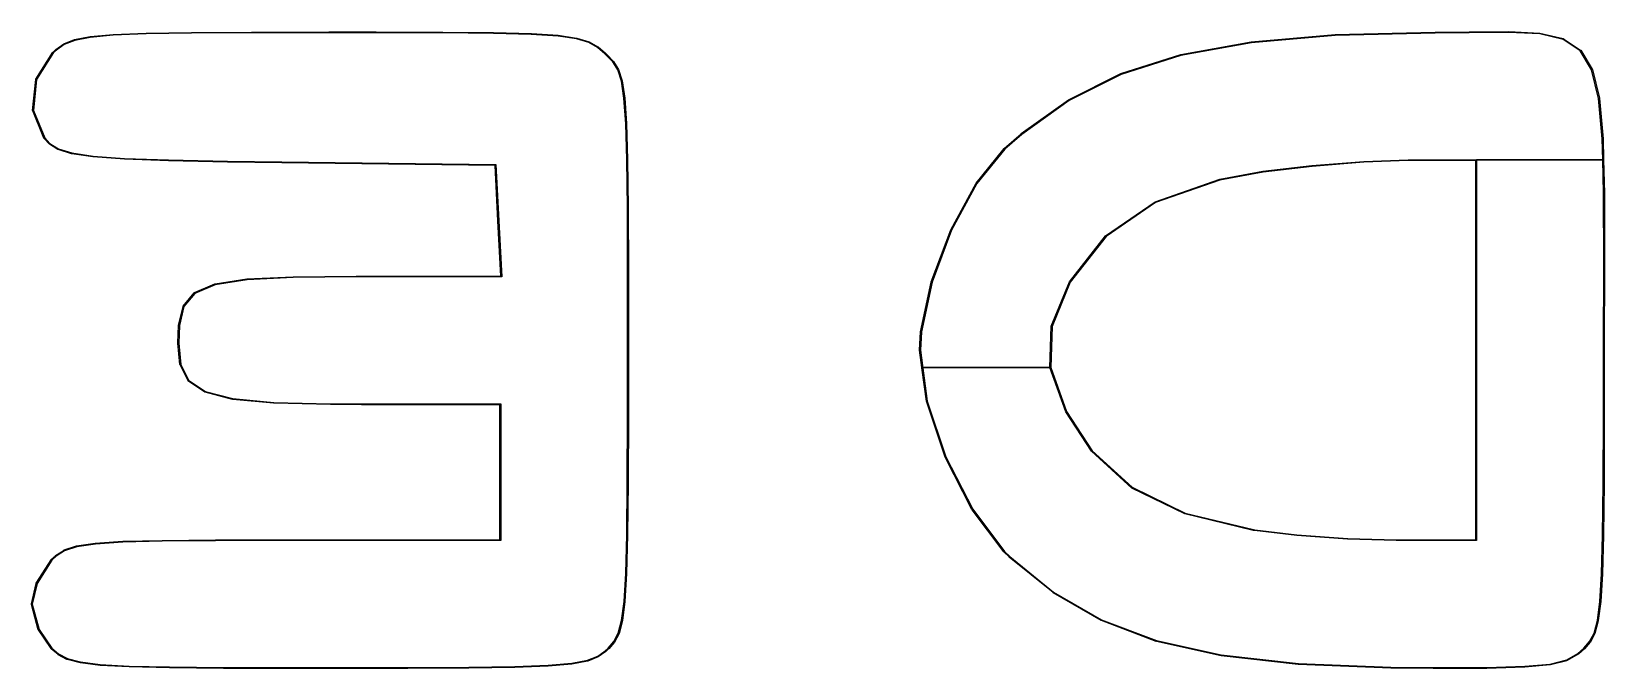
# Model space of a CAD drawing. Extents: x 0 to 360, y 0 to 260.
# Drawn here: x 78.8 to 87.9, y 164.41 to 168.09 of the extents above; entities that cross this region are included whole.
import ezdxf

# ---------------------------------------------------------------- set-up
doc = ezdxf.new("R2010")
doc.units = 0
doc.layers.add('BLACK', color=7, linetype='CONTINUOUS')

msp = doc.modelspace()

# ---------------------------------------------------------------- linework, layer by layer
at = {"layer": 'BLACK', "linetype": 'CONTINUOUS'}
for p, q in [((79.0538, 168.043), (79.1438, 168.061)), ((79.1448, 168.056), (79.0548, 168.038)), ((79.1438, 168.061), (79.1441, 168.061)), ((79.1441, 168.061), (79.1443, 168.061)), ((79.1443, 168.061), (79.2778, 168.073)), ((79.2782, 168.068), (79.1448, 168.056)), ((79.2778, 168.073), (79.2779, 168.073)), ((79.2779, 168.073), (79.278, 168.073)), ((79.278, 168.073), (79.4688, 168.081)), ((79.469, 168.076), (79.2782, 168.068)), ((79.4688, 168.081), (79.4688, 168.081)), ((79.4688, 168.081), (79.4689, 168.081)), ((79.4689, 168.081), (79.7308, 168.085)), ((79.7309, 168.08), (79.469, 168.076)), ((79.7308, 168.085), (79.7309, 168.085)), ((79.7309, 168.085), (80.0779, 168.087)), ((79.7309, 168.085), (79.7309, 168.085)), ((80.078, 168.082), (79.7309, 168.08)), ((80.0779, 168.087), (80.078, 168.087)), ((80.078, 168.087), (80.524, 168.088)), ((80.078, 168.087), (80.078, 168.087)), ((80.524, 168.083), (80.078, 168.082)), ((80.524, 168.088), (80.524, 168.088)), ((80.524, 168.088), (80.524, 168.088)), ((80.524, 168.088), (80.7977, 168.088)), ((80.7977, 168.083), (80.524, 168.083)), ((80.7977, 168.088), (80.7977, 168.088)), ((80.7977, 168.088), (80.7977, 168.088)), ((80.7977, 168.088), (81.1832, 168.087)), ((81.1832, 168.082), (80.7977, 168.083)), ((81.1832, 168.087), (81.1832, 168.087)), ((81.1832, 168.087), (81.1832, 168.087)), ((81.1832, 168.087), (81.4779, 168.084)), ((81.4779, 168.079), (81.1832, 168.082)), ((81.4779, 168.084), (81.478, 168.084)), ((81.6958, 168.073), (81.4779, 168.079)), ((81.478, 168.084), (81.478, 168.084)), ((81.478, 168.084), (81.696, 168.078)), ((81.8509, 168.063), (81.6958, 168.073)), ((81.696, 168.078), (81.696, 168.078)), ((81.696, 168.078), (81.6961, 168.078)), ((81.6961, 168.078), (81.8512, 168.068)), ((81.9571, 168.047), (81.8509, 168.063)), ((81.8512, 168.068), (81.8514, 168.068)), ((81.8514, 168.068), (81.8516, 168.068)), ((81.8516, 168.068), (81.9578, 168.052)), ((85.8601, 168.03), (86.3446, 168.072)), ((86.345, 168.067), (85.8606, 168.025)), ((86.3446, 168.072), (86.3447, 168.072)), ((86.3447, 168.072), (86.3449, 168.072)), ((86.3449, 168.072), (86.9233, 168.086)), ((86.9234, 168.081), (86.345, 168.067)), ((86.9233, 168.086), (86.9234, 168.086)), ((86.9234, 168.086), (87.1208, 168.088)), ((86.9234, 168.086), (86.9234, 168.086)), ((87.1209, 168.083), (86.9234, 168.081)), ((87.1208, 168.088), (87.3494, 168.09)), ((87.1208, 168.088), (87.1208, 168.088)), ((87.1208, 168.088), (87.1208, 168.088)), ((87.3494, 168.085), (87.1209, 168.083)), ((87.3494, 168.09), (87.3495, 168.09)), ((87.5284, 168.076), (87.3494, 168.085)), ((87.3495, 168.09), (87.3497, 168.09)), ((87.3497, 168.09), (87.5287, 168.081)), ((87.6639, 168.044), (87.5284, 168.076)), ((87.5287, 168.081), (87.5291, 168.081)), ((87.5291, 168.081), (87.5295, 168.081)), ((87.5295, 168.081), (87.665, 168.049)), ((78.83, 167.815), (78.9289, 167.97)), ((78.9331, 167.968), (78.8342, 167.812)), ((78.9289, 167.97), (78.9294, 167.971)), ((78.9294, 167.971), (78.9297, 167.971)), ((78.9297, 167.971), (78.946, 167.986)), ((78.9493, 167.982), (78.9331, 167.968)), ((78.946, 167.986), (78.9463, 167.986)), ((78.9463, 167.986), (78.9465, 167.986)), ((78.9465, 167.986), (78.9914, 168.018)), ((78.9942, 168.014), (78.9493, 167.982)), ((78.9914, 168.018), (78.992, 168.018)), ((78.992, 168.018), (78.9924, 168.019)), ((78.9924, 168.019), (79.0529, 168.043)), ((79.0548, 168.038), (78.9942, 168.014)), ((79.0529, 168.043), (79.0534, 168.043)), ((79.0534, 168.043), (79.0538, 168.043)), ((82.0284, 168.026), (81.9571, 168.047)), ((81.9578, 168.052), (81.9582, 168.052)), ((81.9582, 168.052), (81.9586, 168.052)), ((81.9586, 168.052), (82.0299, 168.031)), ((82.0787, 167.997), (82.0284, 168.026)), ((82.0299, 168.031), (82.0303, 168.03)), ((82.0303, 168.03), (82.0309, 168.03)), ((82.0309, 168.03), (82.0812, 168.001)), ((82.122, 167.96), (82.0787, 167.997)), ((82.0812, 168.001), (82.0815, 168.001)), ((82.0815, 168.001), (82.082, 168.001)), ((82.082, 168.001), (82.1253, 167.964)), ((82.1253, 167.964), (82.1253, 167.964)), ((82.1253, 167.964), (82.1255, 167.964)), ((82.1255, 167.964), (82.1344, 167.955)), ((85.4527, 167.957), (85.8597, 168.03)), ((85.8606, 168.025), (85.4536, 167.952)), ((85.8597, 168.03), (85.8599, 168.03)), ((85.8599, 168.03), (85.8601, 168.03)), ((87.7618, 167.979), (87.6639, 168.044)), ((87.665, 168.049), (87.6657, 168.049)), ((87.6657, 168.049), (87.6666, 168.048)), ((87.6666, 168.048), (87.7645, 167.983)), ((87.8281, 167.869), (87.7618, 167.979)), ((87.7645, 167.983), (87.7652, 167.982)), ((87.7652, 167.982), (87.7661, 167.982)), ((87.7661, 167.982), (87.8324, 167.872)), ((82.131, 167.952), (82.122, 167.96)), ((82.1672, 167.914), (82.131, 167.952)), ((82.1344, 167.955), (82.1344, 167.955)), ((82.1344, 167.955), (82.1346, 167.955)), ((82.1346, 167.955), (82.1708, 167.917)), ((82.1954, 167.869), (82.1672, 167.914)), ((82.1708, 167.917), (82.171, 167.917)), ((82.171, 167.917), (82.1714, 167.916)), ((82.1714, 167.916), (82.1996, 167.871)), ((85.1061, 167.847), (85.4521, 167.957)), ((85.4536, 167.952), (85.1076, 167.842)), ((85.4521, 167.957), (85.4524, 167.957)), ((85.4524, 167.957), (85.4527, 167.957)), ((87.8324, 167.872), (87.8325, 167.871)), ((78.8114, 167.634), (78.8292, 167.813)), ((78.8342, 167.812), (78.8164, 167.634)), ((78.8292, 167.813), (78.8298, 167.814)), ((78.8298, 167.814), (78.83, 167.815)), ((82.2166, 167.803), (82.1954, 167.869)), ((82.1996, 167.871), (82.1997, 167.871)), ((82.1997, 167.871), (82.2001, 167.87)), ((82.2001, 167.87), (82.2213, 167.805)), ((82.2318, 167.704), (82.2166, 167.803)), ((82.2213, 167.805), (82.2213, 167.804)), ((82.2213, 167.804), (82.2215, 167.804)), ((82.2215, 167.804), (82.2367, 167.704)), ((84.8039, 167.696), (85.1054, 167.847)), ((85.1076, 167.842), (84.8061, 167.691)), ((85.1054, 167.847), (85.1058, 167.847)), ((85.1058, 167.847), (85.1061, 167.847)), ((87.869, 167.703), (87.8281, 167.869)), ((87.8325, 167.871), (87.833, 167.87)), ((87.833, 167.87), (87.8738, 167.704)), ((82.242, 167.557), (82.2318, 167.704)), ((82.2367, 167.704), (82.2367, 167.704)), ((82.2367, 167.704), (82.2368, 167.704)), ((82.2368, 167.704), (82.247, 167.558)), ((84.5296, 167.5), (84.8032, 167.695)), ((84.8061, 167.691), (84.5325, 167.495)), ((84.8032, 167.695), (84.8036, 167.696)), ((84.8036, 167.696), (84.8039, 167.696)), ((87.8903, 167.469), (87.869, 167.703)), ((87.8738, 167.704), (87.8738, 167.704)), ((87.8738, 167.704), (87.874, 167.703)), ((87.874, 167.703), (87.8953, 167.469)), ((78.8118, 167.633), (78.8114, 167.634)), ((78.8118, 167.632), (78.8118, 167.633)), ((78.8768, 167.474), (78.8118, 167.632)), ((78.8164, 167.634), (78.8815, 167.475)), ((82.2481, 167.351), (82.242, 167.557)), ((82.247, 167.558), (82.2469, 167.557)), ((82.2469, 167.557), (82.247, 167.557)), ((82.247, 167.557), (82.2531, 167.351)), ((78.8775, 167.473), (78.8768, 167.474)), ((78.8778, 167.472), (78.8775, 167.473)), ((78.9079, 167.44), (78.8778, 167.472)), ((78.8815, 167.475), (78.9115, 167.443)), ((78.9085, 167.44), (78.9079, 167.44)), ((78.9088, 167.439), (78.9085, 167.44)), ((78.9575, 167.408), (78.9088, 167.439)), ((78.9115, 167.443), (78.9602, 167.412)), ((84.4315, 167.414), (84.5293, 167.499)), ((84.5325, 167.495), (84.4348, 167.41)), ((84.5293, 167.499), (84.5295, 167.499)), ((84.5295, 167.499), (84.5296, 167.5)), ((87.8933, 167.349), (87.8903, 167.469)), ((87.8953, 167.469), (87.8952, 167.469)), ((87.8952, 167.469), (87.8953, 167.469)), ((87.8953, 167.469), (87.8983, 167.349)), ((78.9582, 167.408), (78.9575, 167.408)), ((78.9587, 167.408), (78.9582, 167.408)), ((79.037, 167.384), (78.9587, 167.408)), ((78.9602, 167.412), (79.0385, 167.388)), ((79.0374, 167.384), (79.037, 167.384)), ((79.0378, 167.384), (79.0374, 167.384)), ((79.1603, 167.365), (79.0378, 167.384)), ((79.0385, 167.388), (79.161, 167.37)), ((79.1605, 167.366), (79.1603, 167.365)), ((79.1607, 167.365), (79.1605, 167.366)), ((79.3419, 167.352), (79.1607, 167.365)), ((79.161, 167.37), (79.3423, 167.357)), ((79.342, 167.352), (79.3419, 167.352)), ((79.3421, 167.352), (79.342, 167.352)), ((79.5966, 167.343), (79.3421, 167.352)), ((79.3423, 167.357), (79.5968, 167.348)), ((79.5967, 167.343), (79.5966, 167.343)), ((79.939, 167.335), (79.5967, 167.343)), ((79.5967, 167.343), (79.5967, 167.343)), ((79.5968, 167.348), (79.9391, 167.34)), ((79.9391, 167.335), (79.939, 167.335)), ((79.939, 167.335), (79.939, 167.335)), ((79.9391, 167.34), (80.2521, 167.336)), ((80.252, 167.331), (79.9391, 167.335)), ((81.4859, 167.316), (80.252, 167.331)), ((80.252, 167.331), (80.252, 167.331)), ((80.252, 167.331), (80.252, 167.331)), ((80.2521, 167.336), (81.4907, 167.321)), ((82.2513, 167.071), (82.2481, 167.351)), ((82.2531, 167.351), (82.2531, 167.351)), ((82.2531, 167.351), (82.2531, 167.351)), ((82.2531, 167.351), (82.2563, 167.071)), ((84.2689, 167.214), (84.431, 167.413)), ((84.4348, 167.41), (84.2728, 167.211)), ((84.431, 167.413), (84.4313, 167.414)), ((84.4313, 167.414), (84.4315, 167.414)), ((86.2111, 167.315), (86.5116, 167.339)), ((86.5119, 167.334), (86.2115, 167.31)), ((86.5116, 167.339), (86.7672, 167.349)), ((86.7673, 167.344), (86.5119, 167.334)), ((86.7672, 167.349), (86.7823, 167.349)), ((86.7823, 167.344), (86.7673, 167.344)), ((86.7823, 167.349), (87.1633, 167.349)), ((87.1583, 167.344), (86.7823, 167.344)), ((87.1583, 165.153), (87.1583, 167.344)), ((87.8933, 167.349), (87.1633, 167.349)), ((87.1633, 167.349), (87.1633, 165.148)), ((87.1633, 167.349), (87.8933, 167.349)), ((87.8981, 167.156), (87.8933, 167.349)), ((87.8983, 167.349), (87.8983, 167.349)), ((87.8983, 167.349), (87.9031, 167.156)), ((81.5026, 166.996), (81.4859, 167.316)), ((81.4907, 167.321), (81.5076, 166.996)), ((85.304, 167.105), (85.6777, 167.236)), ((85.6777, 167.236), (85.9275, 167.283)), ((85.9283, 167.278), (85.679, 167.231)), ((85.9275, 167.283), (86.2111, 167.315)), ((86.2115, 167.31), (85.9283, 167.278)), ((84.1222, 166.943), (84.2684, 167.214)), ((84.2728, 167.211), (84.1266, 166.941)), ((84.2684, 167.214), (84.2687, 167.214)), ((84.2687, 167.214), (84.2689, 167.214)), ((85.679, 167.231), (85.3063, 167.101)), ((87.8984, 166.753), (87.8981, 167.156)), ((87.9031, 167.156), (87.9031, 167.156)), ((87.9031, 167.156), (87.9031, 167.156)), ((87.9031, 167.156), (87.9034, 166.753)), ((82.2525, 166.704), (82.2513, 167.071)), ((82.2563, 167.071), (82.2563, 167.071)), ((82.2563, 167.071), (82.2563, 167.071)), ((82.2563, 167.071), (82.2575, 166.704)), ((85.0164, 166.909), (85.304, 167.105)), ((85.3063, 167.101), (85.0199, 166.905)), ((81.5193, 166.677), (81.5026, 166.996)), ((81.5076, 166.996), (81.5245, 166.672)), ((84.0093, 166.643), (84.1219, 166.943)), ((84.1266, 166.941), (84.014, 166.641)), ((84.1219, 166.943), (84.1222, 166.943)), ((84.1222, 166.943), (84.1222, 166.943)), ((84.8089, 166.643), (85.0164, 166.909)), ((85.0199, 166.905), (84.8133, 166.641)), ((82.2527, 166.238), (82.2525, 166.704)), ((82.2575, 166.704), (82.2575, 166.704)), ((82.2575, 166.704), (82.2575, 166.704)), ((82.2575, 166.704), (82.2577, 166.238)), ((87.8971, 166.248), (87.8984, 166.753)), ((87.9034, 166.753), (87.9021, 166.248)), ((87.9034, 166.753), (87.9034, 166.753)), ((87.9034, 166.753), (87.9034, 166.753)), ((79.7485, 166.581), (79.8652, 166.631)), ((79.8671, 166.626), (79.7504, 166.576)), ((79.8652, 166.631), (79.8658, 166.631)), ((79.8658, 166.631), (79.8664, 166.631)), ((79.8664, 166.631), (80.0508, 166.66)), ((80.0516, 166.655), (79.8671, 166.626)), ((80.0508, 166.66), (80.0511, 166.66)), ((80.0511, 166.66), (80.0513, 166.66)), ((80.0513, 166.66), (80.3185, 166.673)), ((80.3188, 166.668), (80.0516, 166.655)), ((80.3185, 166.673), (80.3186, 166.673)), ((80.3186, 166.673), (80.3187, 166.673)), ((80.3187, 166.673), (80.6837, 166.677)), ((80.6838, 166.672), (80.3188, 166.668)), ((80.6837, 166.677), (80.6838, 166.677)), ((80.6838, 166.677), (80.6838, 166.677)), ((80.6838, 166.677), (81.5193, 166.677)), ((81.5245, 166.672), (80.6838, 166.672)), ((83.9475, 166.355), (84.0091, 166.642)), ((84.014, 166.641), (83.9524, 166.354)), ((84.0091, 166.642), (84.0093, 166.643)), ((84.0093, 166.643), (84.0093, 166.643)), ((84.7029, 166.387), (84.8089, 166.643)), ((84.8133, 166.641), (84.7078, 166.386)), ((79.6826, 166.503), (79.7466, 166.58)), ((79.7504, 166.576), (79.6865, 166.5)), ((79.7466, 166.58), (79.7476, 166.58)), ((79.7476, 166.58), (79.7485, 166.581)), ((79.6553, 166.392), (79.6816, 166.501)), ((79.6865, 166.5), (79.6602, 166.391)), ((79.6816, 166.501), (79.6823, 166.502)), ((79.6823, 166.502), (79.6826, 166.503)), ((79.6512, 166.29), (79.6552, 166.391)), ((79.6552, 166.391), (79.6554, 166.391)), ((79.6554, 166.391), (79.6553, 166.392)), ((79.6602, 166.391), (79.6562, 166.289)), ((83.941, 166.249), (83.9474, 166.355)), ((83.9524, 166.354), (83.946, 166.248)), ((83.9474, 166.355), (83.9476, 166.355)), ((83.9476, 166.355), (83.9475, 166.355)), ((84.6958, 166.148), (84.7029, 166.387)), ((84.7078, 166.386), (84.7008, 166.149)), ((79.6514, 166.289), (79.6512, 166.29)), ((79.6636, 166.165), (79.6512, 166.289)), ((79.6512, 166.289), (79.6514, 166.289)), ((79.6562, 166.289), (79.6686, 166.165)), ((82.2525, 165.874), (82.2527, 166.238)), ((82.2577, 166.238), (82.2575, 165.874)), ((82.2577, 166.238), (82.2577, 166.238)), ((82.2577, 166.238), (82.2577, 166.238)), ((83.9412, 166.248), (83.941, 166.249)), ((83.9545, 166.149), (83.941, 166.248)), ((83.941, 166.248), (83.9412, 166.248)), ((83.946, 166.248), (83.9861, 165.954)), ((87.8969, 165.87), (87.8971, 166.248)), ((87.9021, 166.248), (87.9019, 165.87)), ((79.6641, 166.164), (79.6636, 166.165)), ((79.6642, 166.163), (79.6641, 166.164)), ((79.7109, 166.071), (79.6642, 166.163)), ((79.6686, 166.165), (79.7154, 166.073)), ((83.9547, 166.147), (83.9545, 166.149)), ((83.9545, 166.149), (84.7008, 166.149)), ((84.7008, 166.149), (83.9545, 166.149)), ((83.9811, 165.953), (83.9547, 166.147)), ((84.7872, 165.893), (84.6958, 166.148)), ((84.7008, 166.149), (84.7917, 165.895)), ((79.7119, 166.07), (79.7109, 166.071)), ((79.7126, 166.069), (79.7119, 166.07)), ((79.8081, 166.006), (79.7126, 166.069)), ((79.7154, 166.073), (79.8109, 166.01)), ((79.809, 166.005), (79.8081, 166.006)), ((79.8097, 166.005), (79.809, 166.005)), ((79.9684, 165.964), (79.8097, 166.005)), ((79.8109, 166.01), (79.9696, 165.969)), ((79.9688, 165.965), (79.9684, 165.964)), ((79.9691, 165.964), (79.9688, 165.965)), ((80.2053, 165.942), (79.9691, 165.964)), ((79.9696, 165.969), (80.2058, 165.947)), ((80.2055, 165.942), (80.2053, 165.942)), ((80.2057, 165.942), (80.2055, 165.942)), ((80.5338, 165.934), (80.2057, 165.942)), ((80.2058, 165.947), (80.5339, 165.939)), ((80.5339, 165.934), (80.5338, 165.934)), ((80.5338, 165.934), (80.5338, 165.934)), ((80.5339, 165.939), (80.713, 165.938)), ((80.713, 165.933), (80.5339, 165.934)), ((80.713, 165.938), (81.5189, 165.938)), ((81.5139, 165.933), (80.713, 165.933)), ((80.713, 165.933), (80.713, 165.933)), ((80.713, 165.933), (80.713, 165.933)), ((81.5139, 165.153), (81.5139, 165.933)), ((81.5189, 165.938), (81.5189, 165.148)), ((82.2512, 165.484), (82.2525, 165.874)), ((82.2575, 165.874), (82.2562, 165.484)), ((82.2575, 165.874), (82.2575, 165.874)), ((82.2575, 165.874), (82.2575, 165.874)), ((83.9814, 165.953), (83.9811, 165.953)), ((84.0888, 165.631), (83.9813, 165.953)), ((83.9813, 165.953), (83.9814, 165.953)), ((83.9861, 165.954), (84.0935, 165.633)), ((84.9355, 165.664), (84.7872, 165.893)), ((84.7917, 165.895), (84.9394, 165.667)), ((87.8956, 165.48), (87.8969, 165.87)), ((87.9019, 165.87), (87.9006, 165.48)), ((87.9019, 165.87), (87.9019, 165.87)), ((87.9019, 165.87), (87.9019, 165.87)), ((84.089, 165.631), (84.0888, 165.631)), ((84.2445, 165.327), (84.089, 165.631)), ((84.089, 165.631), (84.089, 165.631)), ((84.0935, 165.633), (84.249, 165.329)), ((85.169, 165.452), (84.9355, 165.664)), ((84.9394, 165.667), (85.1718, 165.456)), ((82.2481, 165.182), (82.2512, 165.484)), ((82.2562, 165.484), (82.2531, 165.182)), ((82.2562, 165.484), (82.2562, 165.484)), ((82.2562, 165.484), (82.2562, 165.484)), ((85.476, 165.303), (85.169, 165.452)), ((85.1718, 165.456), (85.4777, 165.307)), ((87.8924, 165.18), (87.8956, 165.48)), ((87.9006, 165.48), (87.8974, 165.18)), ((87.9006, 165.48), (87.9006, 165.48)), ((87.9006, 165.48), (87.9006, 165.48)), ((84.2449, 165.326), (84.2445, 165.327)), ((84.245, 165.326), (84.2449, 165.326)), ((84.4293, 165.083), (84.245, 165.326)), ((84.249, 165.329), (84.4333, 165.086)), ((85.8717, 165.207), (85.476, 165.303)), ((85.4777, 165.307), (85.8727, 165.212)), ((79.1739, 165.133), (79.3335, 165.144)), ((79.3335, 165.144), (79.3336, 165.144)), ((79.3336, 165.144), (79.3337, 165.144)), ((79.3337, 165.144), (79.5606, 165.149)), ((79.5607, 165.144), (79.3338, 165.139)), ((79.5606, 165.149), (79.5606, 165.149)), ((79.5606, 165.149), (79.5607, 165.149)), ((79.5607, 165.149), (79.87, 165.152)), ((79.8701, 165.147), (79.5607, 165.144)), ((79.87, 165.152), (79.87, 165.152)), ((79.87, 165.152), (79.8701, 165.152)), ((79.8701, 165.152), (80.2771, 165.153)), ((80.2771, 165.148), (79.8701, 165.147)), ((80.2771, 165.153), (80.2771, 165.153)), ((80.2771, 165.153), (80.2771, 165.153)), ((80.2771, 165.153), (81.5139, 165.153)), ((81.5189, 165.148), (80.2771, 165.148)), ((82.2421, 164.958), (82.2481, 165.182)), ((82.2531, 165.182), (82.2471, 164.958)), ((82.2531, 165.182), (82.253, 165.182)), ((82.253, 165.182), (82.2531, 165.182)), ((85.8791, 165.206), (85.8717, 165.207)), ((85.8727, 165.212), (85.8798, 165.211)), ((86.124, 165.177), (85.8791, 165.206)), ((85.8798, 165.211), (86.1244, 165.182)), ((86.4175, 165.156), (86.124, 165.177)), ((86.1244, 165.182), (86.4177, 165.161)), ((86.6977, 165.148), (86.4175, 165.156)), ((86.4177, 165.161), (86.6977, 165.153)), ((86.6977, 165.153), (87.1583, 165.153)), ((87.1633, 165.148), (86.6977, 165.148)), ((87.8864, 164.957), (87.8924, 165.18)), ((87.8974, 165.18), (87.8914, 164.957)), ((87.8974, 165.18), (87.8974, 165.18)), ((87.8974, 165.18), (87.8974, 165.18)), ((78.919, 165.038), (78.9439, 165.061)), ((78.9473, 165.058), (78.9224, 165.035)), ((78.9439, 165.061), (78.9444, 165.062)), ((78.9444, 165.062), (78.9446, 165.062)), ((78.9446, 165.062), (78.9935, 165.093)), ((78.9962, 165.089), (78.9473, 165.058)), ((78.9935, 165.093), (78.9942, 165.093)), ((78.9942, 165.093), (78.9947, 165.094)), ((78.9947, 165.094), (79.0652, 165.117)), ((79.0668, 165.112), (78.9962, 165.089)), ((79.0652, 165.117), (79.0657, 165.117)), ((79.0657, 165.117), (79.0661, 165.117)), ((79.0661, 165.117), (79.1735, 165.133)), ((79.1743, 165.128), (79.0668, 165.112)), ((79.1735, 165.133), (79.1737, 165.133)), ((79.1737, 165.133), (79.1739, 165.133)), ((79.3338, 165.139), (79.1743, 165.128)), ((84.4297, 165.083), (84.4293, 165.083)), ((84.4298, 165.083), (84.4297, 165.083)), ((84.4598, 165.054), (84.4298, 165.083)), ((84.4333, 165.086), (84.4633, 165.057)), ((84.46, 165.053), (84.4598, 165.054)), ((84.4601, 165.053), (84.46, 165.053)), ((84.7137, 164.848), (84.4601, 165.053)), ((84.4633, 165.057), (84.7169, 164.851)), ((78.8328, 164.903), (78.9182, 165.037)), ((78.9224, 165.035), (78.837, 164.9)), ((78.9182, 165.037), (78.9188, 165.038)), ((78.9188, 165.038), (78.919, 165.038)), ((78.8047, 164.782), (78.8322, 164.901)), ((78.837, 164.9), (78.8096, 164.781)), ((78.8322, 164.901), (78.8327, 164.902)), ((78.8327, 164.902), (78.8328, 164.903)), ((82.2324, 164.797), (82.2421, 164.958)), ((82.2471, 164.958), (82.2374, 164.797)), ((82.2471, 164.958), (82.247, 164.958)), ((82.247, 164.958), (82.2471, 164.958)), ((87.8767, 164.796), (87.8864, 164.957)), ((87.8914, 164.956), (87.8817, 164.796)), ((87.8914, 164.957), (87.8914, 164.956)), ((87.8914, 164.956), (87.8914, 164.956)), ((78.8049, 164.781), (78.8047, 164.782)), ((78.8047, 164.779), (78.8049, 164.781)), ((78.844, 164.633), (78.8047, 164.779)), ((78.8096, 164.781), (78.8488, 164.635)), ((82.2182, 164.687), (82.2324, 164.797)), ((82.2374, 164.797), (82.2232, 164.686)), ((82.2374, 164.797), (82.2373, 164.797)), ((82.2373, 164.797), (82.2374, 164.797)), ((84.7141, 164.847), (84.7137, 164.848)), ((84.7144, 164.847), (84.7141, 164.847)), ((84.9921, 164.686), (84.7144, 164.847)), ((84.7169, 164.851), (84.9946, 164.691)), ((87.8625, 164.686), (87.8767, 164.796)), ((87.8817, 164.796), (87.8675, 164.686)), ((87.8817, 164.796), (87.8816, 164.796)), ((87.8816, 164.796), (87.8817, 164.796)), ((82.1986, 164.614), (82.2182, 164.687)), ((84.9946, 164.691), (85.3125, 164.571)), ((78.8445, 164.633), (78.844, 164.633)), ((78.8447, 164.632), (78.8445, 164.633)), ((78.9183, 164.524), (78.8447, 164.632)), ((78.8488, 164.635), (78.9224, 164.527)), ((82.1728, 164.565), (82.1986, 164.614)), ((82.2031, 164.611), (82.1772, 164.562)), ((82.2035, 164.612), (82.2031, 164.612)), ((82.2031, 164.612), (82.2031, 164.611)), ((82.2231, 164.686), (82.2035, 164.612)), ((82.2232, 164.686), (82.223, 164.686)), ((82.223, 164.686), (82.2231, 164.686)), ((84.9925, 164.686), (84.9921, 164.686)), ((84.9929, 164.686), (84.9925, 164.686)), ((85.3107, 164.566), (84.9929, 164.686)), ((87.8171, 164.565), (87.8429, 164.613)), ((87.8474, 164.611), (87.8215, 164.562)), ((87.8429, 164.613), (87.8625, 164.686)), ((87.8478, 164.612), (87.8474, 164.612)), ((87.8474, 164.612), (87.8474, 164.611)), ((87.8673, 164.685), (87.8478, 164.612)), ((87.8675, 164.686), (87.8673, 164.685)), ((87.8673, 164.685), (87.8673, 164.685)), ((78.9189, 164.523), (78.9183, 164.524)), ((78.9192, 164.523), (78.9189, 164.523)), ((78.9585, 164.489), (78.9192, 164.523)), ((78.9224, 164.527), (78.9617, 164.493)), ((82.0805, 164.48), (82.1231, 164.511)), ((82.126, 164.507), (82.0834, 164.476)), ((82.1231, 164.511), (82.1398, 164.527)), ((82.1262, 164.507), (82.126, 164.507)), ((82.1266, 164.507), (82.1262, 164.507)), ((82.1432, 164.523), (82.1266, 164.507)), ((82.1398, 164.527), (82.1728, 164.565)), ((82.1433, 164.523), (82.1432, 164.523)), ((82.1436, 164.523), (82.1433, 164.523)), ((82.1765, 164.561), (82.1436, 164.523)), ((82.1767, 164.562), (82.1765, 164.561)), ((82.1772, 164.562), (82.1767, 164.562)), ((85.3111, 164.567), (85.3107, 164.566)), ((85.3114, 164.566), (85.3111, 164.567)), ((85.6854, 164.483), (85.3114, 164.566)), ((85.3125, 164.571), (85.6865, 164.488)), ((87.7494, 164.495), (87.7842, 164.527)), ((87.7876, 164.523), (87.7527, 164.492)), ((87.7842, 164.527), (87.8171, 164.565)), ((87.7877, 164.523), (87.7876, 164.523)), ((87.788, 164.523), (87.7877, 164.523)), ((87.8209, 164.561), (87.788, 164.523)), ((87.8211, 164.562), (87.8209, 164.561)), ((87.8215, 164.562), (87.8211, 164.562)), ((78.959, 164.489), (78.9585, 164.489)), ((78.9594, 164.488), (78.959, 164.489)), ((79.0101, 164.462), (78.9594, 164.488)), ((78.9617, 164.493), (79.0124, 164.466)), ((79.0107, 164.462), (79.0101, 164.462)), ((79.0112, 164.461), (79.0107, 164.462)), ((79.087, 164.442), (79.0112, 164.461)), ((79.0124, 164.466), (79.0882, 164.447)), ((79.0873, 164.442), (79.087, 164.442)), ((79.0876, 164.442), (79.0873, 164.442)), ((79.2021, 164.427), (79.0876, 164.442)), ((79.0882, 164.447), (79.2027, 164.432)), ((79.2023, 164.428), (79.2021, 164.427)), ((79.2024, 164.427), (79.2023, 164.428)), ((79.3693, 164.418), (79.2024, 164.427)), ((79.2027, 164.432), (79.3695, 164.423)), ((79.3694, 164.418), (79.3693, 164.418)), ((79.3693, 164.418), (79.3693, 164.418)), ((79.6023, 164.413), (79.3694, 164.418)), ((79.3695, 164.423), (79.6024, 164.418)), ((79.6024, 164.418), (79.9148, 164.415)), ((79.9148, 164.415), (80.3206, 164.414)), ((80.3206, 164.414), (80.5311, 164.414)), ((80.5311, 164.414), (80.982, 164.414)), ((80.982, 164.414), (81.3336, 164.416)), ((81.3336, 164.416), (81.5996, 164.42)), ((81.5997, 164.415), (81.3337, 164.411)), ((81.5996, 164.42), (81.7937, 164.428)), ((81.5998, 164.415), (81.5997, 164.415)), ((81.7939, 164.423), (81.5998, 164.415)), ((81.5998, 164.415), (81.5998, 164.415)), ((81.7937, 164.428), (81.9294, 164.44)), ((81.794, 164.423), (81.7939, 164.423)), ((81.7941, 164.423), (81.794, 164.423)), ((81.9299, 164.435), (81.7941, 164.423)), ((81.9294, 164.44), (82.0205, 164.457)), ((81.9301, 164.435), (81.9299, 164.435)), ((81.9304, 164.435), (81.9301, 164.435)), ((82.0214, 164.452), (81.9304, 164.435)), ((82.0205, 164.457), (82.0805, 164.48)), ((82.0218, 164.452), (82.0214, 164.452)), ((82.0223, 164.452), (82.0218, 164.452)), ((82.0823, 164.476), (82.0223, 164.452)), ((82.0828, 164.476), (82.0823, 164.476)), ((82.0834, 164.476), (82.0828, 164.476)), ((85.6857, 164.483), (85.6854, 164.483)), ((85.6859, 164.483), (85.6857, 164.483)), ((86.132, 164.433), (85.6859, 164.483)), ((85.6865, 164.488), (86.1326, 164.438)), ((86.1322, 164.433), (86.132, 164.433)), ((86.1324, 164.433), (86.1322, 164.433)), ((86.6667, 164.411), (86.1324, 164.433)), ((86.1326, 164.438), (86.6669, 164.416)), ((86.6669, 164.416), (86.9116, 164.414)), ((86.9116, 164.414), (87.2228, 164.415)), ((87.2228, 164.415), (87.4416, 164.422)), ((87.4418, 164.417), (87.223, 164.41)), ((87.4416, 164.422), (87.5887, 164.435)), ((87.4419, 164.417), (87.4418, 164.417)), ((87.4421, 164.417), (87.4419, 164.417)), ((87.5891, 164.43), (87.4421, 164.417)), ((87.5887, 164.435), (87.6844, 164.459)), ((87.5895, 164.43), (87.5891, 164.43)), ((87.5899, 164.43), (87.5895, 164.43)), ((87.6856, 164.454), (87.5899, 164.43)), ((87.6844, 164.459), (87.7494, 164.495)), ((87.6862, 164.455), (87.6856, 164.454)), ((87.6868, 164.455), (87.6862, 164.455)), ((87.7518, 164.491), (87.6868, 164.455)), ((87.7522, 164.492), (87.7518, 164.491)), ((87.7527, 164.492), (87.7522, 164.492)), ((79.9148, 164.41), (79.6023, 164.413)), ((79.6023, 164.413), (79.6023, 164.413)), ((79.6023, 164.413), (79.6023, 164.413)), ((80.3206, 164.409), (79.9148, 164.41)), ((79.9148, 164.41), (79.9148, 164.41)), ((79.9148, 164.41), (79.9148, 164.41)), ((80.5311, 164.409), (80.3206, 164.409)), ((80.3206, 164.409), (80.3206, 164.409)), ((80.3206, 164.409), (80.3206, 164.409)), ((80.982, 164.409), (80.5311, 164.409)), ((80.5311, 164.409), (80.5311, 164.409)), ((80.5311, 164.409), (80.5311, 164.409)), ((81.3336, 164.411), (80.982, 164.409)), ((80.982, 164.409), (80.982, 164.409)), ((80.982, 164.409), (80.982, 164.409)), ((81.3337, 164.411), (81.3336, 164.411)), ((81.3337, 164.411), (81.3337, 164.411)), ((86.6668, 164.411), (86.6667, 164.411)), ((86.6669, 164.411), (86.6668, 164.411)), ((86.9116, 164.409), (86.6669, 164.411)), ((86.9117, 164.409), (86.9116, 164.409)), ((86.9116, 164.409), (86.9116, 164.409)), ((87.2228, 164.41), (86.9117, 164.409)), ((87.2229, 164.41), (87.2228, 164.41)), ((87.223, 164.41), (87.2229, 164.41))]:
    msp.add_line(p, q, dxfattribs=at)

doc.saveas('drawing.dxf')
